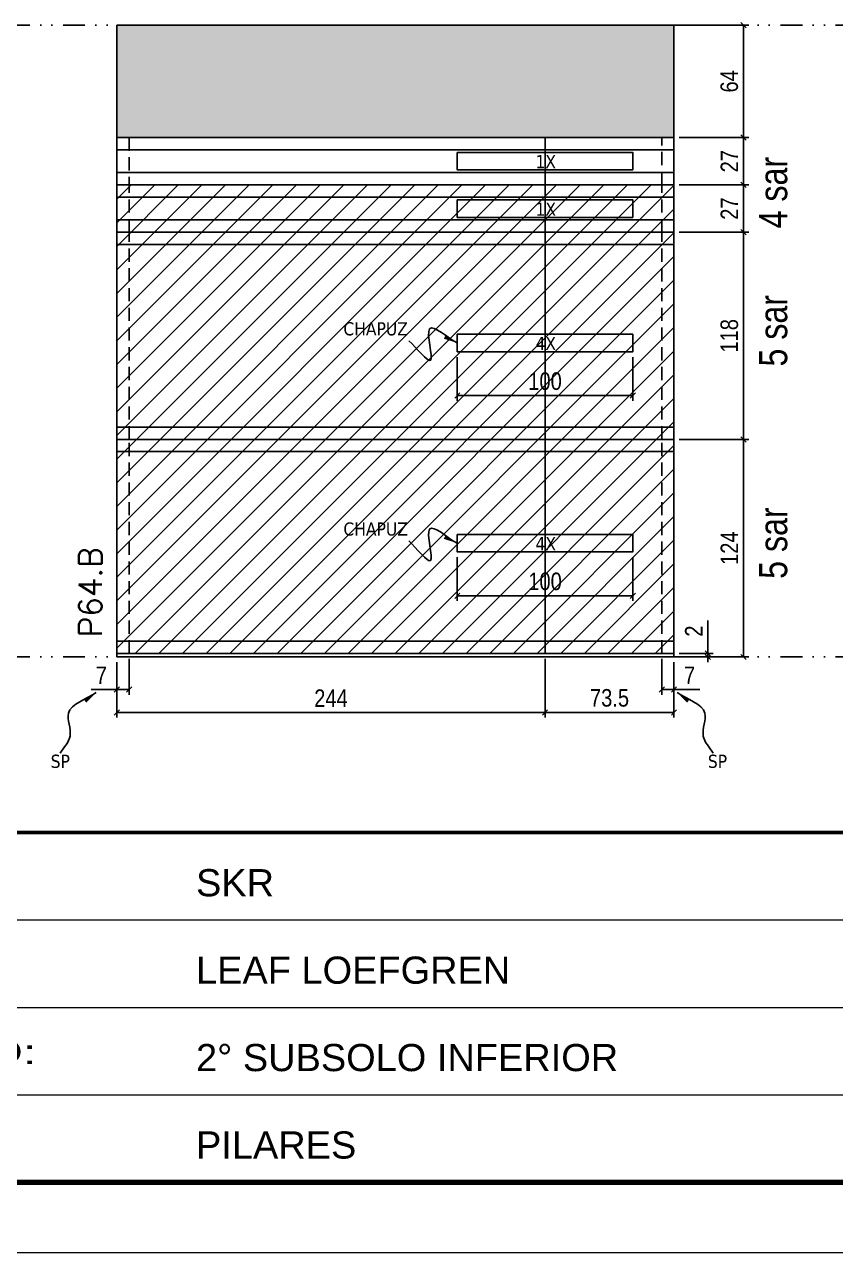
# Model space of a CAD drawing. Extents: x 13513 to 27878, y -21631 to 6985.
# Drawn here: x 15014 to 15477, y -957 to -257 of the extents above; entities that cross this region are included whole.
import ezdxf

# ---------------------------------------------------------------- set-up
doc = ezdxf.new("R2010")
doc.units = 0
for name, pattern in [('CONTINUO', [0]), ('DASHED', [0.75, 0.5, -0.25]), ('DIVIDE2', [0.625, 0.25, -0.125, 0, -0.125, 0, -0.125]), ('HIDDEN', [0.375, 0.25, -0.125])]:
    doc.linetypes.add(name, pattern=pattern)
for name, color, linetype in [('COTA', 241, 'Continuous'), ('NOMENCLATURA', 7, 'Continuous'), ('Nível', 160, 'Continuous'), ('Painéis', 200, 'Continuous'), ('Romaneio', 10, 'Continuous'), ('SARR_2.2x10', 60, 'Continuous'), ('SARR_2.2x7', 40, 'Continuous'), ('Sarrafo de Pressão', 42, 'HIDDEN'), ('texto', 7, 'Continuous')]:
    doc.layers.add(name, color=color, linetype=linetype)
for name, color, linetype, lineweight in [('Folhas', 255, 'Continuous', 9), ('Hachura', 251, 'Continuous', 9), ('SARRAFO DE PRESSAO', 251, 'DASHED', 9), ('Texto Seção', 7, 'Continuous', 15)]:
    doc.layers.add(name, color=color, linetype=linetype, lineweight=lineweight)
doc.styles.add('ARIAL', font='arial.ttf')
doc.styles.add('ARIAL_NARROW', font='ARIALN.TTF', dxfattribs={"height": 0.2})
doc.styles.add('COTA TECNICA', font='techl___.ttf', dxfattribs={"height": 10})
doc.styles.add('COTA TECNICA-50', font='techl___.ttf', dxfattribs={"height": 10})
doc.styles.add('REGUA-120', font='ROMANS.shx', dxfattribs={"height": 15})
doc.styles.get("Standard").update_dxf_attribs({"font": 'arial.ttf'})
doc.styles.add('Tecnologia', font='')
doc.styles.get('Tecnologia').set_extended_font_data('Forgotten Futurist')
doc.dimstyles.new('COTA PAINEL-50', dxfattribs={"dimtxt": 10, "dimasz": 3, "dimexe": 3, "dimexo": 3, "dimgap": 3, "dimtad": 1, "dimdec": 1, "dimzin": 12, "dimdsep": 46, "dimtxsty": 'COTA TECNICA-50', "dimblk1": 'OBLIQUE', "dimblk2": 'OBLIQUE', "dimsah": 1, "dimcen": 0.9, "dimclrd": 4, "dimclre": 4, "dimclrt": 240, "dimadec": 1, "dimazin": 3, "dimtfac": 1, "dimtdec": 1, "dimtmove": 0, "dimatfit": 3, "dimfxl": 1, "dimtolj": 1, "dimtzin": 12, "dimarcsym": 0})
doc.dimstyles.new('PAINEL', dxfattribs={"dimtxt": 10, "dimasz": 3, "dimexe": 3, "dimexo": 3, "dimgap": 3, "dimtad": 1, "dimdec": 1, "dimzin": 12, "dimdsep": 46, "dimtxsty": 'COTA TECNICA', "dimblk1": 'OBLIQUE', "dimblk2": 'OBLIQUE', "dimsah": 1, "dimcen": 0.9, "dimclrd": 4, "dimclre": 4, "dimclrt": 240, "dimadec": 1, "dimazin": 3, "dimtfac": 1, "dimtdec": 1, "dimtmove": 0, "dimatfit": 3, "dimfxl": 1, "dimtolj": 1, "dimtzin": 12, "dimarcsym": 0})
doc.dimstyles.get("Standard").update_dxf_attribs({"dimtxt": 0.18, "dimasz": 0.18, "dimexe": 0.18, "dimexo": 0.0625, "dimgap": 0.09, "dimtad": 0, "dimtih": 1, "dimtoh": 1, "dimdec": 4, "dimzin": 0, "dimdsep": 46, "dimtxsty": 'Standard', "dimcen": 0.09, "dimadec": 0, "dimazin": 0, "dimtfac": 1, "dimtdec": 4, "dimtofl": 0, "dimtmove": 0, "dimatfit": 3, "dimfxl": 1, "dimtolj": 1, "dimtzin": 0, "dimarcsym": 0})

# ---------------------------------------------------------------- blocks, each defined once
blk = doc.blocks.new('9999999999')
at = {"color": 30, "linetype": 'CONTINUO'}
for p, q in [((98564.56, 34379.64), (99583.98, 34379.64)), ((98564.56, 34329.83), (99487.98, 34329.83)), ((98564.56, 34280.02), (99487.98, 34280.02))]:
    blk.add_line(p, q, dxfattribs=at)
at = {"color": 30, "linetype": 'CONTINUO', "const_width": 2}
blk.add_lwpolyline([(99583.98, 34230.21), (99583.98, 34414.45, 0.414214), (99568.98, 34429.45), (98228.98, 34429.45, 0.414214), (98213.98, 34414.45), (98213.98, 34245.21, 0.414214), (98228.98, 34230.21), (99583.98, 34230.21)], format="xyb", dxfattribs=at)
at = {"layer": 'Folhas'}
blk.add_lwpolyline([(98138.98, 34190.21), (99623.98, 34190.21), (99623.98, 35240.21), (98138.98, 35240.21)], close=True, dxfattribs=at)
at = {"layer": 'Folhas', "color": 30, "const_width": 3}
blk.add_lwpolyline([(98213.98, 34230.21), (99583.98, 34230.21), (99583.98, 35200.21), (98213.98, 35200.21)], close=True, dxfattribs=at)
at = {"color": 7, "linetype": 'Continuous', "ltscale": 5, "style": 'ARIAL'}
for s, height, p in [('SKR', 15.483, (98837.68, 34393.13)), ('LEAF LOEFGREN', 15.4829, (98837.68, 34343.32)), ('2° SUBSOLO INFERIOR', 15.4829, (98837.68, 34293.51)), ('PILARES', 15.483, (98837.68, 34243.7))]:
    blk.add_text(s, height=height, dxfattribs=at).set_placement(p)
at = {"layer": 'Folhas', "color": 7, "style": 'Tecnologia', "width": 1.5}
blk.add_text('PAVIMENTO:', height=14, dxfattribs=at).set_placement((98573.65, 34297.5))
blk = doc.blocks.new('_Oblique')
at = {"color": 0, "linetype": 'ByBlock', "lineweight": -2}
blk.add_line((-0.5, -0.5), (0.5, 0.5), dxfattribs=at)
blk = doc.blocks.new('*D1583')
at = {"layer": 'COTA', "color": 4, "lineweight": -2, "transparency": 16777216}
for p, q in [((15067.08, -620.44), (15067.08, -638.95)), ((15074.08, -618.44), (15074.08, -638.95)), ((15067.08, -635.95), (15052.35, -635.95)), ((15074.08, -635.95), (15067.08, -635.95))]:
    blk.add_line(p, q, dxfattribs=at)
at = {"layer": 'Defpoints', "color": 0, "transparency": 16777216}
for p in [(15074.08, -615.44), (15067.08, -617.44), (15067.08, -635.95)]:
    blk.add_point(p, dxfattribs=at)
at = {"layer": 'COTA', "color": 4, "lineweight": -2, "transparency": 16777216, "xscale": 3, "yscale": 3, "zscale": 3, "rotation": 180}
blk.add_blockref('_Oblique', (15067.08, -635.95), dxfattribs=at)
at = {"layer": 'COTA', "color": 4, "lineweight": -2, "transparency": 16777216, "xscale": 3, "yscale": 3, "zscale": 3}
blk.add_blockref('_Oblique', (15074.08, -635.95), dxfattribs=at)
at = {"layer": 'COTA', "color": 240, "transparency": 16777216, "insert": (15058.22, -627.88), "char_height": 10, "attachment_point": 5, "style": 'COTA TECNICA-50'}
blk.add_mtext('\\A1;7', dxfattribs=at)
blk = doc.blocks.new('*D1584')
at = {"layer": 'COTA', "color": 4, "lineweight": -2, "transparency": 16777216}
for p, q in [((15377.58, -618.44), (15377.58, -638.95)), ((15384.58, -620.44), (15384.58, -638.95)), ((15377.58, -635.95), (15384.58, -635.95)), ((15384.58, -635.95), (15399.31, -635.95))]:
    blk.add_line(p, q, dxfattribs=at)
at = {"layer": 'Defpoints', "color": 0, "transparency": 16777216}
for p in [(15377.58, -615.44), (15384.58, -617.44), (15384.58, -635.95)]:
    blk.add_point(p, dxfattribs=at)
at = {"layer": 'COTA', "color": 4, "lineweight": -2, "transparency": 16777216, "xscale": 3, "yscale": 3, "zscale": 3, "rotation": 180}
blk.add_blockref('_Oblique', (15377.58, -635.95), dxfattribs=at)
at = {"layer": 'COTA', "color": 4, "lineweight": -2, "transparency": 16777216, "xscale": 3, "yscale": 3, "zscale": 3}
blk.add_blockref('_Oblique', (15384.58, -635.95), dxfattribs=at)
at = {"layer": 'COTA', "color": 240, "transparency": 16777216, "insert": (15393.45, -627.88), "char_height": 10, "attachment_point": 5, "style": 'COTA TECNICA-50'}
blk.add_mtext('\\A1;7', dxfattribs=at)
blk = doc.blocks.new('*D1585')
at = {"layer": 'Defpoints', "color": 0, "linetype": 'ByBlock', "transparency": 16777216}
for p in [(15384.58, -493.44), (15424.22, -493.44), (15384.58, -617.44)]:
    blk.add_point(p, dxfattribs=at)
at = {"layer": 'Romaneio', "color": 4, "linetype": 'ByBlock', "lineweight": -2, "transparency": 16777216}
for p, q in [((15387.58, -493.44), (15427.22, -493.44)), ((15424.22, -617.44), (15424.22, -493.44)), ((15387.58, -617.44), (15427.22, -617.44))]:
    blk.add_line(p, q, dxfattribs=at)
at = {"layer": 'Romaneio', "color": 4, "linetype": 'ByBlock', "lineweight": -2, "transparency": 16777216, "xscale": 3, "yscale": 3, "zscale": 3}
for p, rotation in [((15424.22, -493.44), 90), ((15424.22, -617.44), 270)]:
    blk.add_blockref('_Oblique', p, dxfattribs=dict(at, rotation=rotation))
at = {"layer": 'Romaneio', "color": 240, "linetype": 'ByBlock', "transparency": 16777216, "insert": (15416.15, -555.44), "char_height": 10, "attachment_point": 5, "rotation": 90, "style": 'COTA TECNICA'}
blk.add_mtext('\\A1;124', dxfattribs=at)
blk = doc.blocks.new('*D1586')
at = {"layer": 'Defpoints', "color": 0, "linetype": 'ByBlock', "transparency": 16777216}
for p in [(15384.58, -493.44), (15424.22, -493.44), (15384.58, -617.44)]:
    blk.add_point(p, dxfattribs=at)
at = {"layer": 'Romaneio', "color": 4, "linetype": 'ByBlock', "lineweight": -2, "transparency": 16777216}
for p, q in [((15387.58, -493.44), (15427.22, -493.44)), ((15424.22, -617.44), (15424.22, -493.44)), ((15387.58, -617.44), (15427.22, -617.44))]:
    blk.add_line(p, q, dxfattribs=at)
at = {"layer": 'Romaneio', "color": 4, "linetype": 'ByBlock', "lineweight": -2, "transparency": 16777216, "xscale": 3, "yscale": 3, "zscale": 3}
for p, rotation in [((15424.22, -493.44), 90), ((15424.22, -617.44), 270)]:
    blk.add_blockref('_Oblique', p, dxfattribs=dict(at, rotation=rotation))
at = {"layer": 'Romaneio', "color": 240, "linetype": 'ByBlock', "transparency": 16777216, "insert": (15416.15, -555.44), "char_height": 10, "attachment_point": 5, "rotation": 90, "style": 'COTA TECNICA'}
blk.add_mtext('\\A1;124', dxfattribs=at)
blk = doc.blocks.new('*D1587')
at = {"layer": 'COTA', "color": 4, "lineweight": -2, "transparency": 16777216}
for p, q in [((15387.58, -375.44), (15427.22, -375.44)), ((15424.22, -493.44), (15424.22, -375.44)), ((15387.58, -493.44), (15427.22, -493.44))]:
    blk.add_line(p, q, dxfattribs=at)
at = {"layer": 'Defpoints', "color": 0, "transparency": 16777216}
for p in [(15384.58, -375.44), (15424.22, -375.44), (15384.58, -493.44)]:
    blk.add_point(p, dxfattribs=at)
at = {"layer": 'COTA', "color": 4, "lineweight": -2, "transparency": 16777216, "xscale": 3, "yscale": 3, "zscale": 3}
for p, rotation in [((15424.22, -375.44), 90), ((15424.22, -493.44), 270)]:
    blk.add_blockref('_Oblique', p, dxfattribs=dict(at, rotation=rotation))
at = {"layer": 'COTA', "color": 240, "transparency": 16777216, "insert": (15416.13, -434.44), "char_height": 10, "attachment_point": 5, "rotation": 90, "style": 'COTA TECNICA-50'}
blk.add_mtext('\\A1;118', dxfattribs=at)
blk = doc.blocks.new('*D1588')
at = {"layer": 'COTA', "color": 4, "lineweight": -2, "transparency": 16777216}
for p, q in [((15403.84, -615.44), (15403.84, -596.64)), ((15387.58, -615.44), (15406.84, -615.44)), ((15403.84, -617.44), (15403.84, -615.44)), ((15387.58, -617.44), (15406.84, -617.44)), ((15403.84, -617.44), (15403.84, -620.44))]:
    blk.add_line(p, q, dxfattribs=at)
at = {"layer": 'Defpoints', "color": 0, "transparency": 16777216}
for p in [(15384.58, -615.44), (15384.58, -617.44), (15403.84, -617.44)]:
    blk.add_point(p, dxfattribs=at)
at = {"layer": 'COTA', "color": 4, "lineweight": -2, "transparency": 16777216, "xscale": 3, "yscale": 3, "zscale": 3}
for p, rotation in [((15403.84, -615.44), 270), ((15403.84, -617.44), 90)]:
    blk.add_blockref('_Oblique', p, dxfattribs=dict(at, rotation=rotation))
at = {"layer": 'COTA', "color": 240, "transparency": 16777216, "insert": (15395.84, -602.69), "char_height": 10, "attachment_point": 5, "rotation": 90, "style": 'COTA TECNICA-50'}
blk.add_mtext('\\A1;2', dxfattribs=at)
blk = doc.blocks.new('*D1593')
at = {"layer": 'COTA', "color": 4, "lineweight": -2, "transparency": 16777216}
for p, q in [((15067.08, -620.44), (15067.08, -652)), ((15311.08, -618.44), (15311.08, -652)), ((15067.08, -649), (15311.08, -649))]:
    blk.add_line(p, q, dxfattribs=at)
at = {"layer": 'Defpoints', "color": 0, "transparency": 16777216}
for p in [(15311.08, -615.44), (15067.08, -617.44), (15311.08, -649)]:
    blk.add_point(p, dxfattribs=at)
at = {"layer": 'COTA', "color": 4, "lineweight": -2, "transparency": 16777216, "xscale": 3, "yscale": 3, "zscale": 3, "rotation": 180}
blk.add_blockref('_Oblique', (15067.08, -649), dxfattribs=at)
at = {"layer": 'COTA', "color": 4, "lineweight": -2, "transparency": 16777216, "xscale": 3, "yscale": 3, "zscale": 3}
blk.add_blockref('_Oblique', (15311.08, -649), dxfattribs=at)
at = {"layer": 'COTA', "color": 240, "transparency": 16777216, "insert": (15189.08, -640.92), "char_height": 10, "attachment_point": 5, "style": 'COTA TECNICA-50'}
blk.add_mtext('\\A1;244', dxfattribs=at)
blk = doc.blocks.new('*D1594')
at = {"layer": 'COTA', "color": 4, "lineweight": -2, "transparency": 16777216}
for p, q in [((15311.08, -618.44), (15311.08, -652)), ((15384.58, -620.44), (15384.58, -652)), ((15311.08, -649), (15384.58, -649))]:
    blk.add_line(p, q, dxfattribs=at)
at = {"layer": 'Defpoints', "color": 0, "transparency": 16777216}
for p in [(15311.08, -615.44), (15384.58, -617.44), (15384.58, -649)]:
    blk.add_point(p, dxfattribs=at)
at = {"layer": 'COTA', "color": 4, "lineweight": -2, "transparency": 16777216, "xscale": 3, "yscale": 3, "zscale": 3, "rotation": 180}
blk.add_blockref('_Oblique', (15311.08, -649), dxfattribs=at)
at = {"layer": 'COTA', "color": 4, "lineweight": -2, "transparency": 16777216, "xscale": 3, "yscale": 3, "zscale": 3}
blk.add_blockref('_Oblique', (15384.58, -649), dxfattribs=at)
at = {"layer": 'COTA', "color": 240, "transparency": 16777216, "insert": (15347.83, -640.78), "char_height": 10, "attachment_point": 5, "style": 'COTA TECNICA-50'}
blk.add_mtext('\\A1;73.5', dxfattribs=at)
blk = doc.blocks.new('*D1589')
at = {"layer": 'COTA', "color": 4, "linetype": 'ByBlock', "lineweight": -2, "transparency": 16777216}
for p, q in [((15261.08, -560.6), (15261.08, -585.52)), ((15361.08, -560.6), (15361.08, -585.52)), ((15361.08, -582.52), (15261.08, -582.52))]:
    blk.add_line(p, q, dxfattribs=at)
at = {"layer": 'Defpoints', "color": 0, "linetype": 'ByBlock', "transparency": 16777216}
for p in [(15261.08, -557.6), (15361.08, -557.6), (15261.08, -582.52)]:
    blk.add_point(p, dxfattribs=at)
at = {"layer": 'COTA', "color": 4, "linetype": 'ByBlock', "lineweight": -2, "transparency": 16777216, "xscale": 3, "yscale": 3, "zscale": 3, "rotation": 180}
blk.add_blockref('_Oblique', (15261.08, -582.52), dxfattribs=at)
at = {"layer": 'COTA', "color": 4, "linetype": 'ByBlock', "lineweight": -2, "transparency": 16777216, "xscale": 3, "yscale": 3, "zscale": 3}
blk.add_blockref('_Oblique', (15361.08, -582.52), dxfattribs=at)
at = {"layer": 'COTA', "color": 240, "linetype": 'ByBlock', "transparency": 16777216, "insert": (15311.08, -574.42), "char_height": 10, "attachment_point": 5, "style": 'COTA TECNICA'}
blk.add_mtext('\\A1;100', dxfattribs=at)
blk = doc.blocks.new('*D1590')
at = {"layer": 'COTA', "color": 4, "linetype": 'ByBlock', "lineweight": -2, "transparency": 16777216}
for p, q in [((15261.08, -446.52), (15261.08, -471.44)), ((15361.08, -446.52), (15361.08, -471.44)), ((15361.08, -468.44), (15261.08, -468.44))]:
    blk.add_line(p, q, dxfattribs=at)
at = {"layer": 'Defpoints', "color": 0, "linetype": 'ByBlock', "transparency": 16777216}
for p in [(15261.08, -443.52), (15361.08, -443.52), (15261.08, -468.44)]:
    blk.add_point(p, dxfattribs=at)
at = {"layer": 'COTA', "color": 4, "linetype": 'ByBlock', "lineweight": -2, "transparency": 16777216, "xscale": 3, "yscale": 3, "zscale": 3, "rotation": 180}
blk.add_blockref('_Oblique', (15261.08, -468.44), dxfattribs=at)
at = {"layer": 'COTA', "color": 4, "linetype": 'ByBlock', "lineweight": -2, "transparency": 16777216, "xscale": 3, "yscale": 3, "zscale": 3}
blk.add_blockref('_Oblique', (15361.08, -468.44), dxfattribs=at)
at = {"layer": 'COTA', "color": 240, "linetype": 'ByBlock', "transparency": 16777216, "insert": (15311.08, -460.34), "char_height": 10, "attachment_point": 5, "style": 'COTA TECNICA'}
blk.add_mtext('\\A1;100', dxfattribs=at)
blk = doc.blocks.new('*D1591')
at = {"layer": 'COTA', "color": 4, "lineweight": -2, "transparency": 16777216}
for p, q in [((15387.58, -348.44), (15427.22, -348.44)), ((15424.22, -348.44), (15424.22, -375.44)), ((15387.58, -375.44), (15427.22, -375.44))]:
    blk.add_line(p, q, dxfattribs=at)
at = {"layer": 'Defpoints', "color": 0, "transparency": 16777216}
for p in [(15384.58, -348.44), (15384.58, -375.44), (15424.22, -375.44)]:
    blk.add_point(p, dxfattribs=at)
at = {"layer": 'COTA', "color": 4, "lineweight": -2, "transparency": 16777216, "xscale": 3, "yscale": 3, "zscale": 3}
for p, rotation in [((15424.22, -348.44), 90), ((15424.22, -375.44), 270)]:
    blk.add_blockref('_Oblique', p, dxfattribs=dict(at, rotation=rotation))
at = {"layer": 'COTA', "color": 240, "transparency": 16777216, "insert": (15416.15, -361.94), "char_height": 10, "attachment_point": 5, "rotation": 90, "style": 'COTA TECNICA'}
blk.add_mtext('\\A1;27', dxfattribs=at)
blk = doc.blocks.new('*D1592')
at = {"layer": 'COTA', "color": 4, "lineweight": -2, "transparency": 16777216}
for p, q in [((15387.58, -257.44), (15427.22, -257.44)), ((15424.22, -321.44), (15424.22, -257.44)), ((15387.58, -321.44), (15427.22, -321.44))]:
    blk.add_line(p, q, dxfattribs=at)
at = {"layer": 'Defpoints', "color": 0, "transparency": 16777216}
for p in [(15384.58, -257.44), (15424.22, -257.44), (15384.58, -321.44)]:
    blk.add_point(p, dxfattribs=at)
at = {"layer": 'COTA', "color": 4, "lineweight": -2, "transparency": 16777216, "xscale": 3, "yscale": 3, "zscale": 3}
for p, rotation in [((15424.22, -257.44), 90), ((15424.22, -321.44), 270)]:
    blk.add_blockref('_Oblique', p, dxfattribs=dict(at, rotation=rotation))
at = {"layer": 'COTA', "color": 240, "transparency": 16777216, "insert": (15416.12, -289.44), "char_height": 10, "attachment_point": 5, "rotation": 90, "style": 'COTA TECNICA'}
blk.add_mtext('\\A1;64', dxfattribs=at)
blk = doc.blocks.new('*D1597')
at = {"layer": 'COTA', "color": 4, "lineweight": -2, "transparency": 16777216}
for p, q in [((15387.58, -321.44), (15427.22, -321.44)), ((15424.22, -321.44), (15424.22, -348.44)), ((15387.58, -348.44), (15427.22, -348.44))]:
    blk.add_line(p, q, dxfattribs=at)
at = {"layer": 'Defpoints', "color": 0, "transparency": 16777216}
for p in [(15384.58, -321.44), (15384.58, -348.44), (15424.22, -348.44)]:
    blk.add_point(p, dxfattribs=at)
at = {"layer": 'COTA', "color": 4, "lineweight": -2, "transparency": 16777216, "xscale": 3, "yscale": 3, "zscale": 3}
for p, rotation in [((15424.22, -321.44), 90), ((15424.22, -348.44), 270)]:
    blk.add_blockref('_Oblique', p, dxfattribs=dict(at, rotation=rotation))
at = {"layer": 'COTA', "color": 240, "transparency": 16777216, "insert": (15416.15, -334.94), "char_height": 10, "attachment_point": 5, "rotation": 90, "style": 'COTA TECNICA'}
blk.add_mtext('\\A1;27', dxfattribs=at)

msp = doc.modelspace()

# ---------------------------------------------------------------- hatches: boundary and pattern name
at = {"layer": 'COTA'}
h = msp.add_hatch(dxfattribs=at)
h.set_pattern_fill('AR-CONC', color=256, scale=0.03)
h.set_pattern_definition([(50, (-2847.3296, -5745.8755), (5.4655401, -0.4781726), [0.5715, -6.2865]), (355, (-2847.3296, -5745.8755), (-1.0573026, 5.7317054), [0.4572, -5.0292175]), (100.451445, (-2846.874, -5745.9154), (4.4082374, 5.2535326), [0.4857003, -5.3427073]), (46.1842, (-2847.3296, -5744.3515), (8.1323712, -1.2612698), [0.85725, -9.42975]), (96.635558, (-2846.652, -5744.457), (7.122124, 7.4227837), [0.7285507, -8.0140682]), (351.18415, (-2847.33, -5744.3515), (7.122124, 7.4227837), [0.685799, -7.543792]), (21, (-2846.5676, -5744.7325), (4.5484317, -3.0679559), [0.5715, -6.2865]), (326, (-2846.5676, -5744.7325), (1.8540609, 5.525639), [0.4572, -5.0292]), (71.451445, (-2846.1885, -5744.988), (6.4024926, 2.457683), [0.4857003, -5.3426981]), (37.5, (-2847.3296, -5745.8755), (0.0926581, 2.53665117), [0, -4.96824, 0, -5.1054, 0, -5.04825]), (7.5, (-2847.3296, -5745.8755), (2.00458988, 3.00541724), [0, -2.91084, 0, -4.85394, 0, -1.92405]), (327.5, (-2849.0288, -5745.8755), (4.06771786, -0.17186232), [0, -1.905, 0, -5.9436, 0, -7.8867]), (317.5, (-2849.791, -5745.8755), (4.44387544, 0.7627947), [0, -2.4765, 0, -3.94716, 0, -5.6007])])
h.paths.add_polyline_path([(15384.58, -321.44), (15384.58, -257.44), (15067.08, -257.44), (15067.08, -321.44)])
at = {"layer": 'Hachura', "linetype": 'ByBlock'}
h = msp.add_hatch(dxfattribs=at)
h.set_pattern_fill('ANSI31', color=256, scale=3)
h.paths.add_polyline_path([(15067.08, -493.44), (15067.08, -615.44), (15311.08, -615.44), (15311.08, -493.44)])
h.paths.add_polyline_path([(15311.08, -615.44), (15384.58, -615.44), (15384.58, -493.44), (15311.08, -493.44)])
h.paths.add_polyline_path([(15311.08, -493.44), (15384.58, -493.44), (15384.58, -375.44), (15311.08, -375.44)])
h.paths.add_polyline_path([(15311.08, -375.44), (15067.08, -375.44), (15067.08, -493.44), (15311.08, -493.44)])
h.paths.add_polyline_path([(15067.08, -348.44), (15067.08, -375.44), (15311.08, -375.44), (15311.08, -348.44)])
h.paths.add_polyline_path([(15311.08, -348.44), (15311.08, -375.44), (15384.58, -375.44), (15384.58, -348.44)])

# ---------------------------------------------------------------- linework, layer by layer
at = {"layer": 'COTA', "linetype": 'ByBlock'}
for p, q in [((15067.08, -321.44), (15067.08, -257.44)), ((15067.08, -257.44), (15384.58, -257.44)), ((15384.58, -321.44), (15384.58, -257.44)), ((15384.58, -321.44), (15384.58, -257.44))]:
    msp.add_line(p, q, dxfattribs=at)
at = {"layer": 'Nível', "color": 4, "linetype": 'DIVIDE2', "ltscale": 50}
for p, q in [((13526.77, -257.44), (21431.15, -257.44)), ((13526.77, -617.44), (21531.15, -617.44))]:
    msp.add_line(p, q, dxfattribs=at)
at = {"layer": 'Painéis'}
for q in [(15311.08, -321.44), (15311.08, -615.44)]:
    msp.add_line((15311.08, -375.44), q, dxfattribs=at)
for points in [[(15067.08, -321.44), (15384.58, -321.44), (15384.58, -348.44), (15067.08, -348.44)], [(15067.08, -348.44), (15384.58, -348.44), (15384.58, -375.44), (15067.08, -375.44)], [(15384.58, -375.44), (15067.08, -375.44), (15067.08, -493.44), (15384.58, -493.44)], [(15384.58, -493.44), (15067.08, -493.44), (15067.08, -615.44), (15384.58, -615.44)], [(15384.58, -617.44), (15067.08, -617.44), (15067.08, -615.44), (15384.58, -615.44)]]:
    msp.add_lwpolyline(points, close=True, dxfattribs=at)
at = {"layer": 'SARR_2.2x10'}
for points in [[(15261.08, -329.94), (15361.08, -329.94), (15361.08, -339.94), (15261.08, -339.94)], [(15261.08, -356.94), (15361.08, -356.94), (15361.08, -366.94), (15261.08, -366.94)], [(15261.08, -433.52), (15361.08, -433.52), (15361.08, -443.52), (15261.08, -443.52)], [(15261.08, -547.6), (15361.08, -547.6), (15361.08, -557.6), (15261.08, -557.6)]]:
    msp.add_lwpolyline(points, close=True, dxfattribs=at)
at = {"layer": 'SARR_2.2x7'}
for p, q in [((15067.08, -328.44), (15311.08, -328.44)), ((15311.08, -328.44), (15384.58, -328.44)), ((15067.08, -341.44), (15311.08, -341.44)), ((15311.08, -341.44), (15384.58, -341.44)), ((15067.08, -355.44), (15311.08, -355.44)), ((15311.08, -355.44), (15384.58, -355.44)), ((15067.08, -368.44), (15311.08, -368.44)), ((15311.08, -368.44), (15384.58, -368.44)), ((15067.08, -382.44), (15311.08, -382.44)), ((15311.08, -382.44), (15384.58, -382.44)), ((15067.08, -486.44), (15311.08, -486.44)), ((15311.08, -486.44), (15384.58, -486.44)), ((15067.08, -500.44), (15311.08, -500.44)), ((15311.08, -500.44), (15384.58, -500.44)), ((15067.08, -608.44), (15311.08, -608.44)), ((15311.08, -608.44), (15384.58, -608.44))]:
    msp.add_line(p, q, dxfattribs=at)
at = {"layer": 'Sarrafo de Pressão', "ltscale": 30}
for p, q in [((15074.08, -321.44), (15074.08, -348.44)), ((15377.58, -348.44), (15377.58, -321.44)), ((15074.08, -375.44), (15074.08, -348.44)), ((15377.58, -375.44), (15377.58, -348.44)), ((15074.08, -493.44), (15074.08, -375.44)), ((15377.58, -493.44), (15377.58, -375.44)), ((15074.08, -615.44), (15074.08, -493.44)), ((15377.58, -615.44), (15377.58, -493.44))]:
    msp.add_line(p, q, dxfattribs=at)

# ---------------------------------------------------------------- block references
at = {"layer": 'SARRAFO DE PRESSAO', "color": 6, "linetype": 'ByBlock'}
msp.add_blockref('9999999999', (-83725.51, -35146.93), dxfattribs=at)

# ---------------------------------------------------------------- texts
at = {"layer": 'NOMENCLATURA', "style": 'ARIAL_NARROW'}
for s, p in [('4 sar', (15449.1, -373.24)), ('5 sar', (15449.1, -451.92)), ('5 sar', (15449.1, -572.92))]:
    msp.add_text(s, height=16, rotation=90, dxfattribs=at).set_placement(p)
at = {"layer": 'texto', "color": 0, "char_height": 7.5, "attachment_point": 5}
for s, insert in [('{\\fTahoma|b0|i0|c0|p34;\\C4;1X}', (15311.47, -335.23)), ('{\\fTahoma|b0|i0|c0|p34;\\C4;1X}', (15311.47, -362.23)), ('{\\fTahoma|b0|i0|c0|p34;\\C4;CHAPUZ}', (15214.53, -430.5)), ('{\\fTahoma|b0|i0|c0|p34;\\C4;4X}', (15311.47, -438.81)), ('{\\fTahoma|b0|i0|c0|p34;\\C4;CHAPUZ}', (15214.53, -544.58)), ('{\\fTahoma|b0|i0|c0|p34;\\C4;4X}', (15311.47, -552.89)), ('{\\fTahoma|b0|i0|c0|p34;\\C4;SP}', (15034.83, -676.93)), ('{\\fTahoma|b0|i0|c0|p34;\\C4;SP}', (15409.36, -676.93))]:
    msp.add_mtext(s, dxfattribs=dict(at, insert=insert))
at = {"layer": 'Texto Seção', "insert": (15058.46, -606.19), "char_height": 13, "width": 285.3299, "attachment_point": 7, "rotation": 90, "style": 'REGUA-120'}
msp.add_mtext('P64.B', dxfattribs=at)

# ---------------------------------------------------------------- dimensions: what is measured, and where the dimension line sits
at = {"layer": 'COTA'}
for base, p1, p2, angle, dimstyle, picture, middle in [((15424.22, -257.44), (15384.58, -321.44), (15384.58, -257.44), 90, 'PAINEL', '*D1592', (15416.12, -289.44)), ((15424.22, -348.44), (15384.58, -321.44), (15384.58, -348.44), 90, 'PAINEL', '*D1597', (15416.15, -334.94)), ((15424.22, -375.44), (15384.58, -348.44), (15384.58, -375.44), 90, 'PAINEL', '*D1591', (15416.15, -361.94)), ((15424.22, -375.44), (15384.58, -493.44), (15384.58, -375.44), 90, 'COTA PAINEL-50', '*D1587', (15416.13, -434.44)), ((15067.08, -635.95), (15074.08, -615.44), (15067.08, -617.44), 180, 'COTA PAINEL-50', '*D1583', (15058.22, -627.88))]:
    dim = msp.add_linear_dim(base=base, p1=p1, p2=p2, angle=angle, dimstyle=dimstyle, dxfattribs=at)
    dim.commit()
    dim.dimension.update_dxf_attribs({"geometry": picture, "text_midpoint": middle})
at = {"layer": 'COTA', "linetype": 'ByBlock'}
for base, p1, p2, picture, middle in [((15261.08, -468.44), (15361.08, -443.52), (15261.08, -443.52), '*D1590', (15311.08, -460.34)), ((15261.08, -582.52), (15361.08, -557.6), (15261.08, -557.6), '*D1589', (15311.08, -574.42))]:
    dim = msp.add_linear_dim(base=base, p1=p1, p2=p2, dimstyle='PAINEL', dxfattribs=at)
    dim.commit()
    dim.dimension.update_dxf_attribs({"geometry": picture, "text_midpoint": middle})
at = {"layer": 'COTA'}
dim = msp.add_linear_dim(base=(15403.84, -617.44), p1=(15384.58, -615.44), p2=(15384.58, -617.44), angle=90, dimstyle='COTA PAINEL-50', dxfattribs=at)
dim.commit()
dim.dimension.update_dxf_attribs({"geometry": '*D1588', "text_midpoint": (15403.84, -602.69), "dimtype": 160})
for base, p1, p2, picture, middle in [((15311.08, -649), (15067.08, -617.44), (15311.08, -615.44), '*D1593', (15189.08, -640.92)), ((15384.58, -649), (15311.08, -615.44), (15384.58, -617.44), '*D1594', (15347.83, -640.78)), ((15384.58, -635.95), (15377.58, -615.44), (15384.58, -617.44), '*D1584', (15393.45, -627.88))]:
    dim = msp.add_linear_dim(base=base, p1=p1, p2=p2, dimstyle='COTA PAINEL-50', dxfattribs=at)
    dim.commit()
    dim.dimension.update_dxf_attribs({"geometry": picture, "text_midpoint": middle})
at = {"layer": 'Romaneio', "linetype": 'ByBlock'}
for picture in ['*D1585', '*D1586']:
    dim = msp.add_aligned_dim(p1=(15384.58, -617.44), p2=(15384.58, -493.44), distance=-39.64, dimstyle='PAINEL', dxfattribs=at)
    dim.commit()
    dim.dimension.update_dxf_attribs({"geometry": picture, "text_midpoint": (15416.15, -555.44)})

# ---------------------------------------------------------------- leaders
at = {"layer": 'COTA', "path_type": 1}
for points in [[(15261.08, -438.52), (15245.3, -430.5), (15245.88, -448.37), (15233.45, -437.23)], [(15261.08, -552.6), (15245.3, -544.58), (15245.88, -562.45), (15233.45, -551.31)], [(15055.25, -637.62), (15039.47, -649.46), (15040.39, -662.46), (15034.84, -672.24)], [(15386.41, -637.62), (15402.2, -649.46), (15401.27, -662.46), (15406.82, -672.24)]]:
    msp.add_leader(points, dimstyle='Standard', override={"dimasz": 8}, dxfattribs=at)

doc.saveas('drawing.dxf')
